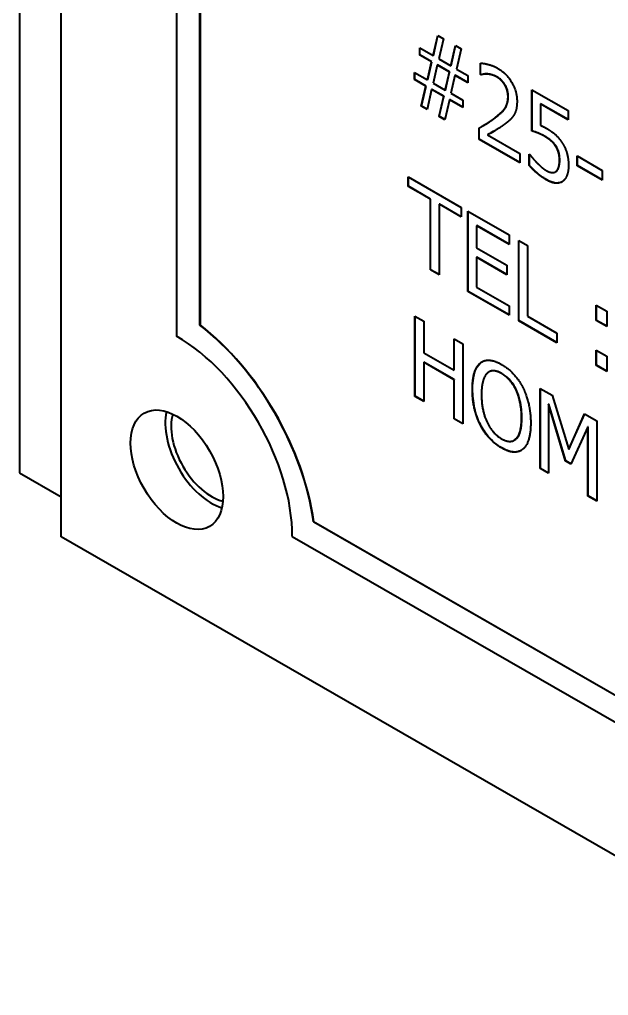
# Model space of a CAD drawing. Header units: millimetres. Extents: x 0 to 3364, y 0 to 2376.
# Drawn here: x 2967.76 to 2976.76, y 1880.46 to 1895.38 of the extents above; entities that cross this region are included whole.
import ezdxf

# ---------------------------------------------------------------- set-up
doc = ezdxf.new("R2010")
doc.units = ezdxf.units.MM
doc.header["$LTSCALE"] = 4
doc.layers.add('가시적인 것(ISO)', color=3, linetype='Continuous', lineweight=40, true_color=0x00ff00)
doc.layers.add('가시적인 좁은 것(ISO)', color=3, linetype='Continuous', lineweight=35, true_color=0x00ff00)

msp = doc.modelspace()

# ---------------------------------------------------------------- linework, layer by layer
at = {"layer": '가시적인 것(ISO)'}
for p, q in [((2967.7559, 1937.5019), (2967.7559, 1888.4491)), ((2968.3923, 1887.4718), (2968.3923, 1936.5247)), ((2970.1565, 1931.4169), (2970.1565, 1890.5396)), ((2970.5101, 1890.7104), (2970.5101, 1930.8388)), ((2970.5136, 1930.8375), (2970.5136, 1890.7125)), ((2974.0755, 1894.8304), (2974.146, 1895.1376)), ((2974.079, 1894.8324), (2974.1487, 1895.136)), ((2974.146, 1895.1376), (2974.2336, 1895.0871)), ((2974.2336, 1895.0871), (2974.1623, 1894.7804)), ((2974.3462, 1894.6744), (2974.4167, 1894.9817)), ((2974.3498, 1894.6765), (2974.4194, 1894.9801)), ((2974.4167, 1894.9817), (2974.5044, 1894.9312)), ((2973.8709, 1894.8369), (2973.8709, 1894.9482)), ((2973.8709, 1894.9482), (2974.0755, 1894.8304)), ((2973.8745, 1894.8389), (2973.8709, 1894.8369)), ((2974.0514, 1894.7329), (2973.8709, 1894.8369)), ((2973.8745, 1894.8389), (2973.8745, 1894.9461)), ((2974.055, 1894.735), (2973.8745, 1894.8389)), ((2974.079, 1894.8324), (2974.0755, 1894.8304)), ((2974.5044, 1894.9312), (2974.4339, 1894.624)), ((2973.9895, 1894.4595), (2974.0514, 1894.7329)), ((2973.9931, 1894.4615), (2974.055, 1894.735)), ((2974.055, 1894.735), (2974.0514, 1894.7329)), ((2974.1382, 1894.6849), (2974.0746, 1894.4085)), ((2974.1418, 1894.6869), (2974.1382, 1894.6849)), ((2974.3247, 1894.5775), (2974.1382, 1894.6849)), ((2974.3283, 1894.5795), (2974.1418, 1894.6869)), ((2974.1623, 1894.7804), (2974.3462, 1894.6744)), ((2974.3498, 1894.6765), (2974.3462, 1894.6744)), ((2974.7983, 1894.5393), (2974.7983, 1894.7142)), ((2974.8019, 1894.5413), (2974.8019, 1894.7142)), ((2973.7918, 1894.462), (2973.7918, 1894.5733)), ((2973.7918, 1894.5733), (2973.9895, 1894.4595)), ((2973.7954, 1894.4641), (2973.7954, 1894.5713)), ((2974.2611, 1894.3011), (2974.3247, 1894.5775)), ((2974.2647, 1894.3031), (2974.3283, 1894.5795)), ((2974.3283, 1894.5795), (2974.3247, 1894.5775)), ((2974.4098, 1894.5265), (2974.348, 1894.2531)), ((2974.4134, 1894.5286), (2974.4098, 1894.5265)), ((2974.6075, 1894.4127), (2974.4098, 1894.5265)), ((2974.6075, 1894.4167), (2974.4134, 1894.5286)), ((2974.4339, 1894.624), (2974.6075, 1894.524)), ((2974.8019, 1894.5413), (2974.7983, 1894.5393)), ((2974.8061, 1894.5349), (2974.7983, 1894.5393)), ((2974.8096, 1894.5369), (2974.8019, 1894.5413)), ((2974.8096, 1894.5369), (2974.8061, 1894.5349)), ((2973.7954, 1894.4641), (2973.7918, 1894.462)), ((2973.9655, 1894.362), (2973.7918, 1894.462)), ((2973.969, 1894.3641), (2973.7954, 1894.4641)), ((2973.9931, 1894.4615), (2973.9895, 1894.4595)), ((2974.0746, 1894.4085), (2974.2611, 1894.3011)), ((2974.6075, 1894.524), (2974.6075, 1894.4127)), ((2973.895, 1894.0558), (2973.9655, 1894.362)), ((2973.8985, 1894.0578), (2973.969, 1894.3641)), ((2973.969, 1894.3641), (2973.9655, 1894.362)), ((2974.0531, 1894.3116), (2973.9827, 1894.0053)), ((2974.0567, 1894.3136), (2974.0531, 1894.3116)), ((2974.2371, 1894.2056), (2974.0531, 1894.3116)), ((2974.2406, 1894.2077), (2974.0567, 1894.3136)), ((2974.2647, 1894.3031), (2974.2611, 1894.3011)), ((2974.348, 1894.2531), (2974.5285, 1894.1491)), ((2975.5857, 1893.6765), (2975.5857, 1894.3085)), ((2975.5857, 1894.3085), (2976.1384, 1893.9903)), ((2975.5892, 1893.6785), (2975.5892, 1894.3065)), ((2974.1657, 1893.8999), (2974.2371, 1894.2056)), ((2974.1693, 1893.9019), (2974.2406, 1894.2077)), ((2974.2406, 1894.2077), (2974.2371, 1894.2056)), ((2974.3239, 1894.1556), (2974.2534, 1893.8494)), ((2974.3274, 1894.1577), (2974.3239, 1894.1556)), ((2974.5285, 1894.0378), (2974.3239, 1894.1556)), ((2974.5285, 1894.0419), (2974.3274, 1894.1577)), ((2974.5285, 1894.1491), (2974.5285, 1894.0378)), ((2975.719, 1894.0917), (2975.7155, 1894.0897)), ((2976.1384, 1893.8462), (2975.7155, 1894.0897)), ((2975.7155, 1894.0897), (2975.7155, 1893.7627)), ((2976.1384, 1893.8502), (2975.719, 1894.0917)), ((2973.8985, 1894.0578), (2973.895, 1894.0558)), ((2973.9827, 1894.0053), (2973.895, 1894.0558)), ((2973.9835, 1894.0089), (2973.8985, 1894.0578)), ((2976.1384, 1893.9903), (2976.1384, 1893.8462)), ((2974.1693, 1893.9019), (2974.1657, 1893.8999)), ((2974.2534, 1893.8494), (2974.1657, 1893.8999)), ((2974.2542, 1893.853), (2974.1693, 1893.9019)), ((2974.7777, 1893.5475), (2974.7777, 1893.7214)), ((2974.7813, 1893.5495), (2974.7813, 1893.7234)), ((2974.8124, 1893.7412), (2974.8089, 1893.7392)), ((2975.5892, 1893.6785), (2975.5857, 1893.6765)), ((2974.7813, 1893.5495), (2974.7777, 1893.5475)), ((2975.4, 1893.1891), (2974.7777, 1893.5475)), ((2975.4, 1893.1932), (2974.7813, 1893.5495)), ((2974.9076, 1893.6189), (2974.9041, 1893.6168)), ((2974.9041, 1893.6168), (2975.4, 1893.3312)), ((2975.4, 1893.3312), (2975.4, 1893.1891)), ((2975.9537, 1893.4418), (2975.9501, 1893.4398)), ((2975.5444, 1893.1497), (2975.5444, 1893.3236)), ((2975.5444, 1893.3236), (2975.5539, 1893.3181)), ((2975.548, 1893.1517), (2975.548, 1893.3216)), ((2976.2776, 1893.1459), (2976.2776, 1893.2949)), ((2976.2776, 1893.2949), (2976.6592, 1893.0752)), ((2976.2811, 1893.1479), (2976.2811, 1893.2929)), ((2975.548, 1893.1517), (2975.5444, 1893.1497)), ((2975.9468, 1893.0538), (2975.9432, 1893.0518)), ((2975.9588, 1893.0622), (2975.9553, 1893.0602)), ((2976.2811, 1893.1479), (2976.2776, 1893.1459)), ((2976.6592, 1892.9261), (2976.2776, 1893.1459)), ((2976.6592, 1892.9302), (2976.2811, 1893.1479)), ((2976.6592, 1893.0752), (2976.6592, 1892.9261)), ((2973.6947, 1892.8297), (2973.6947, 1892.9748)), ((2973.6947, 1892.9748), (2974.5061, 1892.5075)), ((2973.6982, 1892.8317), (2973.6982, 1892.9728)), ((2973.6982, 1892.8317), (2973.6947, 1892.8297)), ((2974.0334, 1892.6347), (2973.6947, 1892.8297)), ((2974.0369, 1892.6367), (2973.6982, 1892.8317)), ((2974.0369, 1892.6367), (2974.0334, 1892.6347)), ((2974.0334, 1891.5535), (2974.0334, 1892.6347)), ((2974.0369, 1891.5555), (2974.0369, 1892.6367)), ((2974.171, 1892.5595), (2974.1675, 1892.5575)), ((2974.1675, 1892.5575), (2974.1675, 1891.4762)), ((2974.5061, 1892.3624), (2974.1675, 1892.5575)), ((2974.5061, 1892.3665), (2974.171, 1892.5595)), ((2974.5061, 1892.5075), (2974.5061, 1892.3624)), ((2974.6067, 1891.2233), (2974.6067, 1892.4496)), ((2974.6067, 1892.4496), (2975.2367, 1892.0868)), ((2974.6102, 1891.2253), (2974.6102, 1892.4476)), ((2974.7443, 1892.2294), (2974.7408, 1892.2273)), ((2975.2367, 1891.9417), (2974.7408, 1892.2273)), ((2974.7408, 1892.2273), (2974.7408, 1891.8914)), ((2975.2367, 1891.9458), (2974.7443, 1892.2294)), ((2975.2367, 1892.0868), (2975.2367, 1891.9417)), ((2975.3837, 1890.7759), (2975.3837, 1892.0022)), ((2975.3837, 1892.0022), (2975.5178, 1891.925)), ((2975.3872, 1890.7779), (2975.3872, 1892.0001)), ((2974.7408, 1891.8914), (2975.2032, 1891.6251)), ((2975.5178, 1891.925), (2975.5178, 1890.8437)), ((2974.7443, 1891.7484), (2974.7408, 1891.7463)), ((2975.2032, 1891.48), (2974.7408, 1891.7463)), ((2974.7408, 1891.7463), (2974.7408, 1891.2912)), ((2975.2032, 1891.4841), (2974.7443, 1891.7484)), ((2974.0369, 1891.5555), (2974.0334, 1891.5535)), ((2974.1675, 1891.4762), (2974.0334, 1891.5535)), ((2974.1675, 1891.4803), (2974.0369, 1891.5555)), ((2975.2032, 1891.6251), (2975.2032, 1891.48)), ((2974.7408, 1891.2912), (2975.2367, 1891.0056)), ((2974.6102, 1891.2253), (2974.6067, 1891.2233)), ((2975.2367, 1890.8605), (2974.6067, 1891.2233)), ((2975.2367, 1890.8646), (2974.6102, 1891.2253)), ((2975.2367, 1891.0056), (2975.2367, 1890.8605)), ((2976.5681, 1890.7795), (2976.5681, 1891.014)), ((2976.5681, 1891.014), (2976.7297, 1890.921)), ((2976.5717, 1890.7815), (2976.5717, 1891.012)), ((2973.7979, 1889.6184), (2973.7979, 1890.8447)), ((2973.7979, 1890.8447), (2973.9319, 1890.7675)), ((2973.8014, 1889.6204), (2973.8014, 1890.8427)), ((2975.5178, 1890.8437), (2975.9673, 1890.5849)), ((2976.7297, 1890.921), (2976.7297, 1890.6864)), ((2970.5136, 1890.7125), (2970.5101, 1890.7104)), ((2973.9319, 1890.7675), (2973.9319, 1890.2865)), ((2975.3872, 1890.7779), (2975.3837, 1890.7759)), ((2975.9673, 1890.4398), (2975.3837, 1890.7759)), ((2975.9673, 1890.4438), (2975.3872, 1890.7779)), ((2976.5717, 1890.7815), (2976.5681, 1890.7795)), ((2976.7297, 1890.6864), (2976.5681, 1890.7795)), ((2976.7297, 1890.6905), (2976.5717, 1890.7815)), ((2974.3952, 1890.0197), (2974.3952, 1890.5007)), ((2974.3952, 1890.5007), (2974.5293, 1890.4235)), ((2974.3988, 1890.0217), (2974.3988, 1890.4987)), ((2975.9673, 1890.5849), (2975.9673, 1890.4398)), ((2974.5293, 1890.4235), (2974.5293, 1889.1972)), ((2973.9319, 1890.2865), (2974.3952, 1890.0197)), ((2976.5681, 1890.0938), (2976.5681, 1890.3283)), ((2976.5681, 1890.3283), (2976.7297, 1890.2353)), ((2976.5717, 1890.0958), (2976.5717, 1890.3263)), ((2976.7297, 1890.2353), (2976.7297, 1890.0007)), ((2973.9355, 1890.1434), (2973.9319, 1890.1414)), ((2974.3952, 1889.8746), (2973.9319, 1890.1414)), ((2973.9319, 1890.1414), (2973.9319, 1889.5412)), ((2974.3988, 1889.8766), (2973.9355, 1890.1434)), ((2974.8002, 1890.1315), (2974.7966, 1890.1294)), ((2976.5717, 1890.0958), (2976.5681, 1890.0938)), ((2976.7297, 1890.0007), (2976.5681, 1890.0938)), ((2976.7297, 1890.0048), (2976.5717, 1890.0958)), ((2974.3988, 1890.0217), (2974.3952, 1890.0197)), ((2974.9315, 1889.9949), (2974.928, 1889.9928)), ((2974.3988, 1889.8766), (2974.3952, 1889.8746)), ((2974.3952, 1889.2744), (2974.3952, 1889.8746)), ((2974.3988, 1889.2764), (2974.3988, 1889.8766)), ((2973.8014, 1889.6204), (2973.7979, 1889.6184)), ((2973.9319, 1889.5412), (2973.7979, 1889.6184)), ((2973.9319, 1889.5452), (2973.8014, 1889.6204)), ((2975.7129, 1888.5156), (2975.7129, 1889.7419)), ((2975.7129, 1889.7419), (2975.896, 1889.6365)), ((2975.7164, 1888.5176), (2975.7164, 1889.7399)), ((2975.896, 1889.6365), (2976.147, 1888.8092)), ((2975.8419, 1889.5017), (2975.8384, 1889.4997)), ((2976.0988, 1888.6312), (2975.8384, 1889.4997)), ((2975.8384, 1889.4997), (2975.8384, 1888.4433)), ((2976.1024, 1888.6333), (2975.8419, 1889.5017)), ((2976.147, 1888.8092), (2976.3893, 1889.3524)), ((2976.1505, 1888.8113), (2976.3914, 1889.3512)), ((2976.3893, 1889.3524), (2976.5759, 1889.245)), ((2974.3988, 1889.2764), (2974.3952, 1889.2744)), ((2974.5293, 1889.1972), (2974.3952, 1889.2744)), ((2974.5293, 1889.2012), (2974.3988, 1889.2764)), ((2976.4453, 1889.1543), (2976.4418, 1889.1522)), ((2976.4453, 1888.0979), (2976.4453, 1889.1543)), ((2976.5759, 1889.245), (2976.5759, 1888.0186)), ((2976.4418, 1889.1522), (2976.1796, 1888.5847)), ((2976.4418, 1888.0958), (2976.4418, 1889.1522)), ((2975.3186, 1888.9507), (2975.315, 1888.9486)), ((2976.1505, 1888.8113), (2976.147, 1888.8092)), ((2976.1024, 1888.6333), (2976.0988, 1888.6312)), ((2976.1796, 1888.5847), (2976.0988, 1888.6312)), ((2976.1811, 1888.5879), (2976.1024, 1888.6333)), ((2967.7559, 1888.4491), (2968.3923, 1888.0826)), ((2975.7164, 1888.5176), (2975.7129, 1888.5156)), ((2975.8384, 1888.4433), (2975.7129, 1888.5156)), ((2975.8384, 1888.4474), (2975.7164, 1888.5176)), ((2976.4453, 1888.0979), (2976.4418, 1888.0958)), ((2976.5759, 1888.0186), (2976.4418, 1888.0958)), ((2976.5759, 1888.0227), (2976.4453, 1888.0979)), ((2972.2517, 1887.702), (2972.2482, 1887.7)), ((3021.0979, 1859.5693), (2972.2482, 1887.7)), ((2972.2517, 1887.702), (3021.0985, 1859.573)), ((3024.9608, 1854.8962), (2968.3923, 1887.4718)), ((2971.9243, 1887.4777), (3021.4217, 1858.974))]:
    msp.add_line(p, q, dxfattribs=at)
for centre, major_axis, start_param, end_param in [((2970.1565, 1888.4957), (-1.4971, 2.5998), 4.0963726, 5.3322728), ((2970.16, 1888.4977), (1.4971, -2.5998), 0.95478, 2.1906801), ((2970.1565, 1888.4957), (1.2476, -2.1665), 0.7873319, 2.3581282), ((2970.6904, 1888.8031), (0.499, -0.8666), 3.6993769, 5.7254011), ((2970.6904, 1888.8031), (-0.4367, 0.7583), 0.4988431, 2.6427496)]:
    msp.add_ellipse(centre, major_axis=major_axis, ratio=0.5780931, start_param=start_param, end_param=end_param, dxfattribs=at)
msp.add_ellipse((2970.16, 1888.4977), major_axis=(-0.499, 0.8666), ratio=0.5780931, dxfattribs=at)
for points, degree in [([(2974.7983, 1894.7142), (2974.8405, 1894.7148), (2974.99, 1894.6774), (2975.0571, 1894.6388)], 2), ([(2974.9032, 1894.5465), (2974.8748, 1894.5489), (2974.8224, 1894.5394), (2974.8061, 1894.5349)], 2), ([(2975.0476, 1894.5021), (2975.0115, 1894.5229), (2974.9376, 1894.5436), (2974.9032, 1894.5465)], 2), ([(2975.0571, 1894.6388), (2975.198, 1894.5576), (2975.3579, 1894.2837), (2975.3579, 1894.1286)], 2), ([(2975.1705, 1894.3816), (2975.1473, 1894.4198), (2975.0846, 1894.4808), (2975.0476, 1894.5021)], 2), ([(2975.2204, 1894.1989), (2975.2204, 1894.2506), (2975.1937, 1894.3434), (2975.1705, 1894.3816)], 2), ([(2975.021, 1893.8765), (2975.1361, 1893.9642), (2975.2204, 1894.1005), (2975.2204, 1894.1989)], 2), ([(2975.3579, 1894.1286), (2975.3579, 1894.0561), (2975.3304, 1893.9507), (2975.3055, 1893.9134)], 2), ([(2974.7777, 1893.7214), (2974.8448, 1893.7593), (2974.9642, 1893.8326), (2975.021, 1893.8765)], 2), ([(2975.1714, 1893.7809), (2975.1078, 1893.733), (2974.9513, 1893.6423), (2974.9041, 1893.6168)], 2), ([(2975.3055, 1893.9134), (2975.2805, 1893.8741), (2975.2101, 1893.8093), (2975.1714, 1893.7809)], 2), ([(2975.0065, 1893.6743), (2974.9741, 1893.6557), (2974.9379, 1893.6352), (2974.9076, 1893.6189)], 3), ([(2975.7842, 1893.592), (2975.7301, 1893.6231), (2975.6192, 1893.6661), (2975.5857, 1893.6765)], 2), ([(2975.7155, 1893.7627), (2975.7395, 1893.7528), (2975.7877, 1893.7281), (2975.8066, 1893.7172)], 2), ([(2975.8066, 1893.7172), (2975.8839, 1893.6727), (2975.9914, 1893.58), (2976.0404, 1893.5061)], 2), ([(2975.9501, 1893.4398), (2975.9209, 1893.4874), (2975.8367, 1893.5618), (2975.7842, 1893.592)], 2), ([(2976.0404, 1893.5061), (2976.0911, 1893.4311), (2976.1444, 1893.2613), (2976.1444, 1893.15)], 2), ([(2976.0068, 1893.2302), (2976.0068, 1893.2958), (2975.9776, 1893.3961), (2975.9501, 1893.4398)], 2), ([(2975.5539, 1893.3181), (2975.5693, 1893.2953), (2975.6278, 1893.2259), (2975.663, 1893.1897)], 2), ([(2975.663, 1893.1897), (2975.7026, 1893.15), (2975.7688, 1893.093), (2975.81, 1893.0693)], 2), ([(2975.9553, 1893.0602), (2975.9802, 1893.0826), (2976.0068, 1893.1646), (2976.0068, 1893.2302)], 2), ([(2975.8083, 1892.9282), (2975.7361, 1892.9697), (2975.596, 1893.0892), (2975.5444, 1893.1497)], 2), ([(2975.81, 1893.0693), (2975.8504, 1893.046), (2975.9278, 1893.0372), (2975.9553, 1893.0602)], 2), ([(2975.9468, 1893.0538), (2975.951, 1893.0562), (2975.955, 1893.059), (2975.9588, 1893.0622)], 3), ([(2976.1444, 1893.15), (2976.1444, 1893.0616), (2976.098, 1892.9373), (2976.0558, 1892.9059)], 2), ([(2976.0558, 1892.9059), (2976.0129, 1892.875), (2975.8865, 1892.8831), (2975.8083, 1892.9282)], 2), ([(2974.6754, 1889.7262), (2974.6754, 1889.8802), (2974.7382, 1890.0786), (2974.7966, 1890.1294)], 2), ([(2974.7966, 1890.1294), (2974.8551, 1890.1772), (2975.0192, 1890.1672), (2975.1207, 1890.1088)], 2), ([(2974.8002, 1890.1315), (2974.8079, 1890.1378), (2974.8159, 1890.1434), (2974.8244, 1890.1484)], 3), ([(2975.1207, 1890.1088), (2975.2238, 1890.0494), (2975.3888, 1889.8669), (2975.4456, 1889.7557)], 2), ([(2974.8972, 1889.9691), (2974.8577, 1889.9293), (2974.8147, 1889.7652), (2974.8147, 1889.646)], 2), ([(2975.1215, 1889.9672), (2975.0485, 1890.0092), (2974.9393, 1890.0105), (2974.8972, 1889.9691)], 2), ([(2975.345, 1889.7113), (2975.3046, 1889.7981), (2975.192, 1889.9266), (2975.1215, 1889.9672)], 2), ([(2975.4456, 1889.7557), (2975.5032, 1889.6411), (2975.5668, 1889.3659), (2975.5668, 1889.2129)], 2), ([(2974.7958, 1889.1848), (2974.7373, 1889.3), (2974.6754, 1889.5751), (2974.6754, 1889.7262)], 2), ([(2974.8147, 1889.646), (2974.8147, 1889.4045), (2974.9814, 1889.0521), (2975.1215, 1888.9714)], 2), ([(2975.4275, 1889.2931), (2975.4275, 1889.4143), (2975.3845, 1889.6269), (2975.345, 1889.7113)], 2), ([(2975.1207, 1888.8308), (2975.0184, 1888.8897), (2974.8551, 1889.0682), (2974.7958, 1889.1848)], 2), ([(2975.1215, 1888.9714), (2975.2616, 1888.8907), (2975.4275, 1889.0516), (2975.4275, 1889.2931)], 2), ([(2975.5668, 1889.2129), (2975.5668, 1889.0638), (2975.5049, 1888.858), (2975.4456, 1888.8106)], 2), ([(2975.4456, 1888.8106), (2975.3837, 1888.7608), (2975.2195, 1888.7739), (2975.1207, 1888.8308)], 2)]:
    msp.add_open_spline(points, degree=degree, dxfattribs=at)
for points, knots in [([(2974.9067, 1894.5485), (2974.8786, 1894.5509), (2974.859, 1894.5474), (2974.8387, 1894.5437), (2974.8227, 1894.5405), (2974.8096, 1894.5369)], [-0.020817773, -0.020817773, -0.020817773, -0.020817773, -0.01379429, -0.01379429, 0, 0, 0, 0]), ([(2975.0511, 1894.5041), (2975.0166, 1894.524), (2974.9897, 1894.532), (2974.9537, 1894.5421), (2974.9299, 1894.5466), (2974.9067, 1894.5485)], [-0.031488894, -0.031488894, -0.031488894, -0.031488894, -0.021353786, -0.021353786, 0, 0, 0, 0]), ([(2975.1741, 1894.3837), (2975.1663, 1894.3964), (2975.1579, 1894.4085), (2975.1368, 1894.435), (2975.1261, 1894.4459), (2975.0974, 1894.4738), (2975.0744, 1894.4907), (2975.0511, 1894.5041)], [-0.03025866, -0.03025866, -0.03025866, -0.03025866, -0.025726769, -0.025726769, -0.019759025, -0.019759025, 0, 0, 0, 0]), ([(2975.2239, 1894.2009), (2975.2239, 1894.2202), (2975.2225, 1894.2405), (2975.2172, 1894.2726), (2975.2133, 1894.2928), (2975.1969, 1894.3405), (2975.1869, 1894.3626), (2975.1741, 1894.3837)], [-0.062237843, -0.062237843, -0.062237843, -0.062237843, -0.03135472, -0.03135472, -0.014809, -0.014809, 0, 0, 0, 0]), ([(2975.0245, 1893.8785), (2975.1467, 1893.9716), (2975.1818, 1894.0288), (2975.215, 1894.1034), (2975.2239, 1894.1486), (2975.2239, 1894.2009)], [-0.074275859, -0.074275859, -0.074275859, -0.074275859, -0.038409559, -0.038409559, 0, 0, 0, 0]), ([(2974.8124, 1893.7412), (2974.8567, 1893.7667), (2974.8889, 1893.7862), (2974.9482, 1893.8226), (2974.987, 1893.8495), (2975.0245, 1893.8785)], [-0.072231751, -0.072231751, -0.072231751, -0.072231751, -0.048891977, -0.048891977, 0, 0, 0, 0]), ([(2975.7878, 1893.594), (2975.7343, 1893.6248), (2975.6931, 1893.6409), (2975.6508, 1893.6573), (2975.6166, 1893.6701), (2975.5892, 1893.6785)], [-0.036824367, -0.036824367, -0.036824367, -0.036824367, -0.023837502, -0.023837502, 0, 0, 0, 0]), ([(2975.9537, 1893.4418), (2975.9438, 1893.4579), (2975.933, 1893.4728), (2975.9043, 1893.507), (2975.8892, 1893.5206), (2975.8517, 1893.5536), (2975.8194, 1893.5758), (2975.7878, 1893.594)], [-0.037055496, -0.037055496, -0.037055496, -0.037055496, -0.032872752, -0.032872752, -0.026854879, -0.026854879, 0, 0, 0, 0]), ([(2976.0104, 1893.2323), (2976.0104, 1893.2552), (2976.009, 1893.28), (2976.0025, 1893.3227), (2975.998, 1893.343), (2975.9807, 1893.3927), (2975.9688, 1893.4178), (2975.9537, 1893.4418)], [-0.054055121, -0.054055121, -0.054055121, -0.054055121, -0.032612971, -0.032612971, -0.017068778, -0.017068778, 0, 0, 0, 0]), ([(2975.9588, 1893.0622), (2975.9804, 1893.0816), (2975.9914, 1893.1082), (2976.007, 1893.1563), (2976.0104, 1893.1942), (2976.0104, 1893.2323)], [-0.043880845, -0.043880845, -0.043880845, -0.043880845, -0.027959636, -0.027959636, 0, 0, 0, 0]), ([(2975.8118, 1892.9302), (2975.7454, 1892.9685), (2975.6952, 1893.0097), (2975.628, 1893.0669), (2975.5859, 1893.1072), (2975.548, 1893.1517)], [-0.05861252, -0.05861252, -0.05861252, -0.05861252, -0.036269509, -0.036269509, 0, 0, 0, 0]), ([(2976.0459, 1892.8993), (2976.0344, 1892.8929), (2976.022, 1892.8882), (2975.9844, 1892.8794), (2975.9618, 1892.8802), (2975.9041, 1892.8857), (2975.8584, 1892.9034), (2975.8118, 1892.9302)], [-0.060481597, -0.060481597, -0.060481597, -0.060481597, -0.053074983, -0.053074983, -0.039474073, -0.039474073, 0, 0, 0, 0]), ([(2974.679, 1889.7282), (2974.679, 1889.8704), (2974.699, 1889.9489), (2974.7338, 1890.0502), (2974.7616, 1890.0979), (2974.8002, 1890.1315)], [-0.093919815, -0.093919815, -0.093919815, -0.093919815, -0.052438158, -0.052438158, 0, 0, 0, 0]), ([(2975.1251, 1889.9692), (2975.0985, 1889.9845), (2975.0717, 1889.9968), (2975.0166, 1890.0126), (2974.9949, 1890.0128), (2974.9617, 1890.0087), (2974.9459, 1890.0031), (2974.9315, 1889.9949)], [-0.059929333, -0.059929333, -0.059929333, -0.059929333, -0.046288092, -0.046288092, -0.030783472, -0.030783472, -0.013430923, -0.013430923, -0.013430923, -0.013430923]), ([(2975.3485, 1889.7133), (2975.3339, 1889.7447), (2975.3172, 1889.7752), (2975.2793, 1889.832), (2975.2591, 1889.8574), (2975.2015, 1889.918), (2975.1636, 1889.947), (2975.1251, 1889.9692)], [-0.073703667, -0.073703667, -0.073703667, -0.073703667, -0.052843372, -0.052843372, -0.03273597, -0.03273597, 0, 0, 0, 0]), ([(2974.7993, 1889.1869), (2974.7792, 1889.2265), (2974.7621, 1889.2669), (2974.73, 1889.3578), (2974.718, 1889.4037), (2974.6874, 1889.5398), (2974.679, 1889.6373), (2974.679, 1889.7282)], [-0.11007977, -0.11007977, -0.11007977, -0.11007977, -0.09066462, -0.09066462, -0.06674587, -0.06674587, 0, 0, 0, 0]), ([(2975.4311, 1889.2951), (2975.4311, 1889.3775), (2975.4236, 1889.4668), (2975.3895, 1889.6094), (2975.3724, 1889.6623), (2975.3485, 1889.7133)], [-0.09480519, -0.09480519, -0.09480519, -0.09480519, -0.034041002, -0.034041002, 0, 0, 0, 0]), ([(2975.1242, 1888.8328), (2975.0875, 1888.854), (2975.0508, 1888.8792), (2974.9815, 1888.9374), (2974.9495, 1888.9692), (2974.8726, 1889.0599), (2974.8329, 1889.1209), (2974.7993, 1889.1869)], [-0.10467675, -0.10467675, -0.10467675, -0.10467675, -0.07363836, -0.07363836, -0.04454379, -0.04454379, 0, 0, 0, 0]), ([(2975.3186, 1888.9507), (2975.3228, 1888.9531), (2975.3269, 1888.9558), (2975.3675, 1888.9852), (2975.3875, 1889.0255), (2975.4233, 1889.1238), (2975.4311, 1889.2099), (2975.4311, 1889.2951)], [-0.095521012, -0.095521012, -0.095521012, -0.095521012, -0.092255332, -0.092255332, -0.062528595, -0.062528595, 0, 0, 0, 0]), ([(2975.4206, 1888.7933), (2975.408, 1888.7862), (2975.3947, 1888.7806), (2975.348, 1888.767), (2975.3193, 1888.768), (2975.2449, 1888.775), (2975.1853, 1888.7976), (2975.1242, 1888.8328)], [-0.075579544, -0.075579544, -0.075579544, -0.075579544, -0.068346731, -0.068346731, -0.05181732, -0.05181732, 0, 0, 0, 0])]:
    msp.add_open_spline(points, degree=3, knots=knots, dxfattribs=at)
at = {"layer": '가시적인 좁은 것(ISO)'}
for p, q in [((2974.9067, 1894.5485), (2974.9032, 1894.5465)), ((2975.0511, 1894.5041), (2975.0476, 1894.5021)), ((2975.1741, 1894.3837), (2975.1705, 1894.3816)), ((2975.2239, 1894.2009), (2975.2204, 1894.1989)), ((2975.0245, 1893.8785), (2975.021, 1893.8765)), ((2975.7878, 1893.594), (2975.7842, 1893.592)), ((2976.0104, 1893.2323), (2976.0068, 1893.2302)), ((2975.8118, 1892.9302), (2975.8083, 1892.9282)), ((2975.1251, 1889.9692), (2975.1215, 1889.9672)), ((2974.679, 1889.7282), (2974.6754, 1889.7262)), ((2975.3485, 1889.7133), (2975.345, 1889.7113)), ((2974.7993, 1889.1869), (2974.7958, 1889.1848)), ((2975.4311, 1889.2951), (2975.4275, 1889.2931)), ((2975.1242, 1888.8328), (2975.1207, 1888.8308))]:
    msp.add_line(p, q, dxfattribs=at)

doc.saveas('drawing.dxf')
